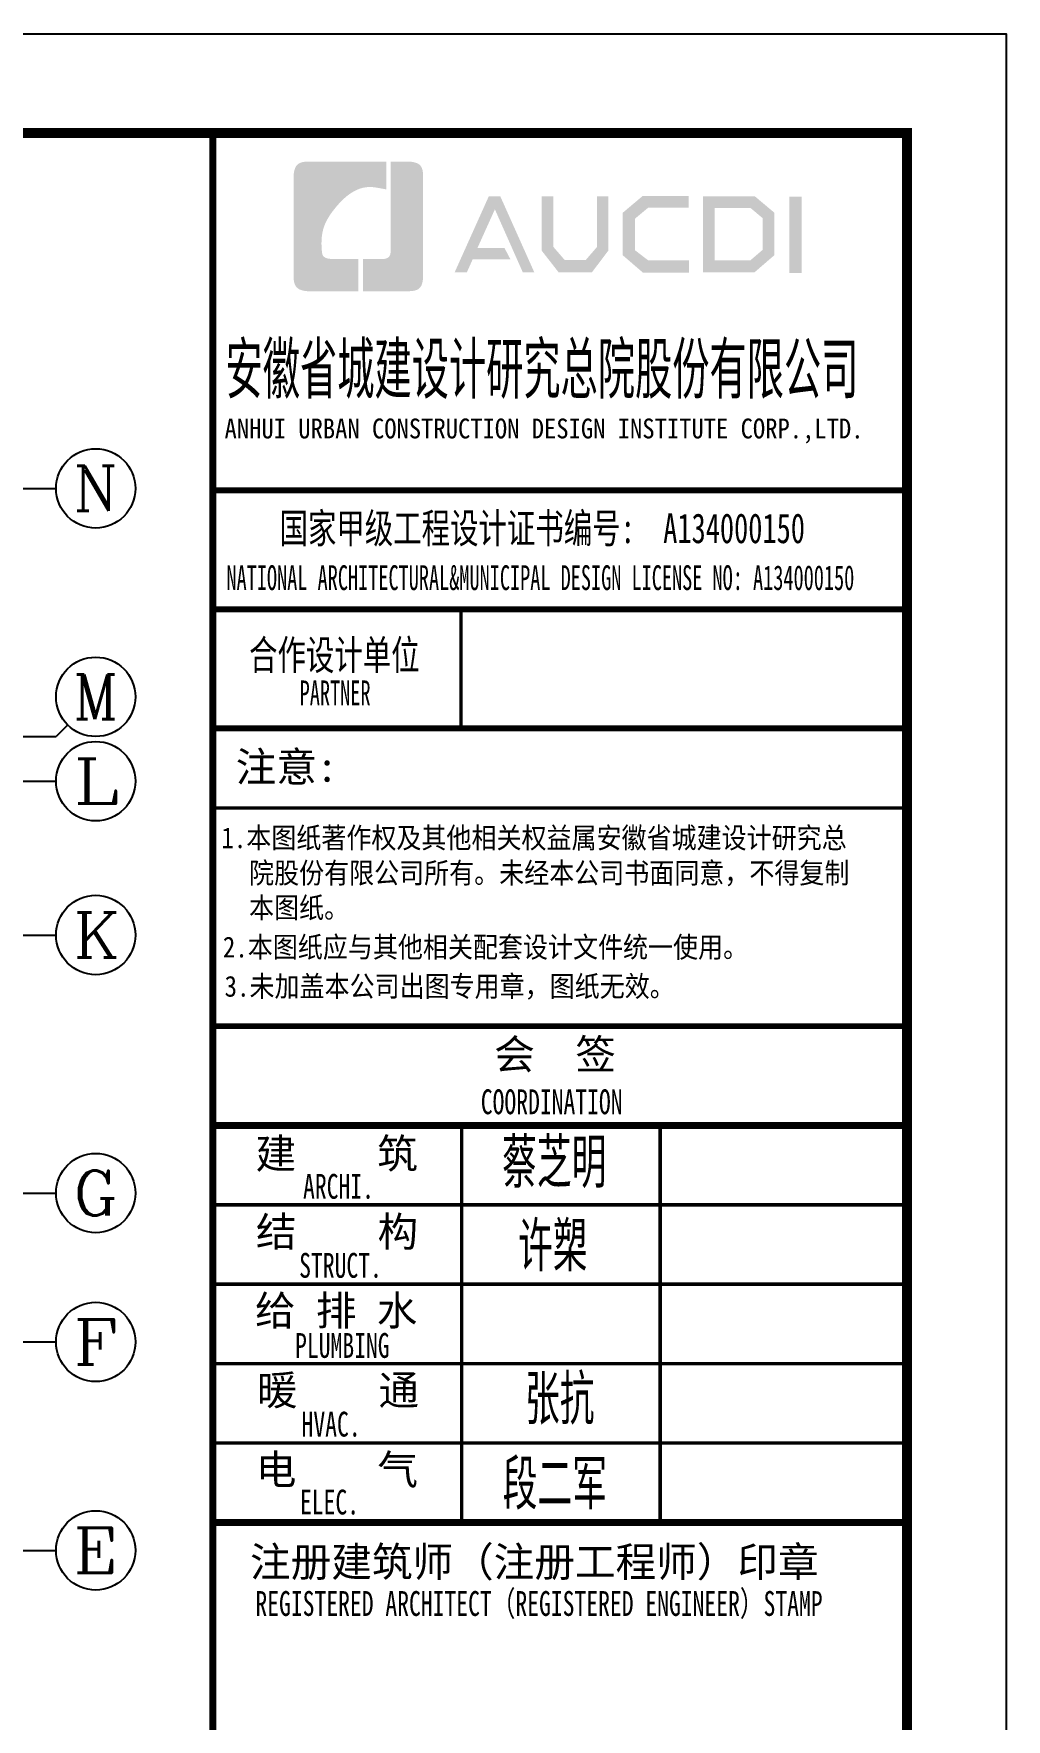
# Model space of a CAD drawing. Extents: x 27938 to 650306, y -92720 to 1524912.
# Drawn here: x 334514 to 344314, y 762082 to 779065 of the extents above; entities that cross this region are included whole.
import ezdxf
from ezdxf.enums import TextEntityAlignment as Align

# ---------------------------------------------------------------- set-up
doc = ezdxf.new("R2010")
doc.units = 0
doc.header["$LTSCALE"] = 1000
doc.header["$MEASUREMENT"] = 0
for name, color, linetype in [('AXIS', 3, 'Continuous'), ('AXIS_TEXT', 4, 'Continuous'), ('图框', 140, 'Continuous'), ('图签文字', 147, 'Continuous')]:
    doc.layers.add(name, color=color, linetype=linetype)
doc.layers.add('yichutu', color=7, linetype='Continuous', true_color=0xffffff, plot=False)
doc.styles.add('_TCH_AXIS', font='COMPLEX', dxfattribs={"bigfont": 'GBCBIG'})
doc.styles.add('COMPLEX', font='COMPLEX')
doc.styles.add('HT', font='simhei.ttf')
doc.styles.add('建筑图签-1', font='simhei.ttf', dxfattribs={"width": 0.7})
doc.styles.add('建筑图签-2', font='TXT.shx', dxfattribs={"width": 0.5, "bigfont": 'HZTXT.shx'})

# ---------------------------------------------------------------- blocks, each defined once
blk = doc.blocks.new('院标1')
h = blk.add_hatch(color=150)
h.dxf.hatch_style = 1
h.set_gradient(color1=(33, 113, 253), color2=(33, 113, 253), tint=1, name='INVCURVED')
edge = h.paths.add_edge_path()
edge.add_spline(control_points=[(116373, 648379), (116379, 648379), (116382, 648379), (116391, 648379), (116391, 648379), (116391, 648379), (116616, 648379), (116616, 648379), (116616, 648379), (116616, 648379), (116616, 648054), (116616, 648054), (116616, 648054), (116616, 648054), (116108, 648054), (116108, 648054), (116108, 648054), (116028, 648054), (115963, 648111), (115963, 648199), (115963, 648199), (115963, 648199), (115963, 649215), (115963, 649215), (115963, 649215), (115963, 649295), (116018, 649360), (116108, 649360), (116108, 649360), (116108, 649360), (116897, 649360), (116897, 649360), (116897, 649360), (116897, 649360), (116897, 649080), (116897, 649080), (116897, 649080), (116897, 649080), (116566, 649140), (116356, 648859), (116356, 648859), (116245, 648719), (116240, 648545), (116247, 648466), (116247, 648466), (116254, 648386), (116247, 648466), (116247, 648466), (116247, 648466), (116247, 648466), (116258, 648374), (116373, 648379)], knot_values=[0, 0, 0, 0, 0.071429, 0.071429, 0.071429, 0.107143, 0.142857, 0.142857, 0.142857, 0.178571, 0.214286, 0.214286, 0.214286, 0.25, 0.285714, 0.285714, 0.285714, 0.321429, 0.357143, 0.357143, 0.357143, 0.392857, 0.428571, 0.428571, 0.428571, 0.464286, 0.5, 0.5, 0.5, 0.535714, 0.571429, 0.571429, 0.571429, 0.607143, 0.642857, 0.642857, 0.642857, 0.678571, 0.714286, 0.714286, 0.714286, 0.75, 0.785714, 0.785714, 0.785714, 0.821429, 0.857143, 0.857143, 0.857143, 0.928571, 1, 1, 1, 1], degree=3, periodic=0)
h = blk.add_hatch(color=150)
h.dxf.hatch_style = 1
h.set_gradient(color1=(33, 113, 253), color2=(33, 113, 253), tint=1, name='INVCURVED')
edge = h.paths.add_edge_path()
edge.add_spline(control_points=[(117268, 649215), (117268, 649215), (117268, 648199), (117268, 648199), (117268, 648199), (117268, 648114), (117212, 648054), (117123, 648054), (117123, 648054), (117123, 648054), (116663, 648054), (116663, 648054), (116663, 648054), (116663, 648054), (116663, 648379), (116663, 648379), (116663, 648379), (116663, 648379), (116865, 648379), (116865, 648379), (116865, 648379), (116907, 648379), (116941, 648413), (116941, 648455), (116941, 648455), (116941, 648455), (116941, 649360), (116941, 649360), (116941, 649360), (116941, 649360), (117123, 649360), (117123, 649360), (117123, 649360), (117204, 649360), (117268, 649306), (117268, 649215)], knot_values=[0, 0, 0, 0, 0.1, 0.1, 0.1, 0.15, 0.2, 0.2, 0.2, 0.25, 0.3, 0.3, 0.3, 0.35, 0.4, 0.4, 0.4, 0.45, 0.5, 0.5, 0.5, 0.55, 0.6, 0.6, 0.6, 0.65, 0.7, 0.7, 0.7, 0.75, 0.8, 0.8, 0.8, 0.9, 1, 1, 1, 1], degree=3, periodic=0)
blk = doc.blocks.new('TK')
at = {"layer": '图框'}
h = blk.add_hatch(color=256, dxfattribs=at)
h.paths.add_polyline_path([(547288, 547072), (547414, 547072), (547414, 546302), (547288, 546302)])
h.paths.add_polyline_path([(546536, 546956), (546536, 546430), (546896, 546430), (547020, 546536), (547020, 546855), (546900, 546956)], flags=16)
h.paths.add_polyline_path([(546418, 547074), (546418, 546311), (546940, 546311), (547138, 546482), (547138, 546910), (546943, 547074)])
h.paths.add_polyline_path([(546275, 547077), (546275, 546962), (545868, 546962), (545735, 546851), (545735, 546531), (545868, 546429), (546277, 546429), (546277, 546307), (545813, 546307), (545611, 546481), (545611, 546910), (545809, 547077)])
h.paths.add_polyline_path([(544792, 547075), (544912, 547075), (544912, 546565), (545026, 546433), (545237, 546433), (545351, 546565), (545351, 547075), (545465, 547075), (545465, 546528), (545301, 546311), (544963, 546311), (544792, 546530)])
h.paths.add_polyline_path([(544260, 547074), (544377, 547074), (544719, 546310), (544603, 546310), (544322, 546944), (544147, 546556), (544418, 546556), (544479, 546440), (544098, 546440), (544039, 546308), (543916, 546308)])
for p, q in [((541480, 544114), (548480, 544114)), ((541480, 544114), (548480, 544114)), ((541480, 542914), (548480, 542914))]:
    blk.add_line(p, q, dxfattribs=at)
blk.add_lwpolyline([(465375, 548714), (549475, 548714), (549475, 489314), (465375, 489314)], close=True, dxfattribs=at)
blk.add_lwpolyline([(465375, 548714), (549475, 548714), (549475, 489314), (465375, 489314)], close=True, dxfattribs=at)
at = {"layer": '图框', "const_width": 100}
blk.add_lwpolyline([(548475, 490314), (548475, 547714), (467875, 547714), (467875, 490314)], close=True, dxfattribs=at)
at = {"layer": '图框'}
for points, const_width in [([(541480, 490314), (541480, 547714)], 70), ([(541480, 544114), (548480, 544114)], 60), ([(541480, 542914), (548480, 542914)], 60), ([(541480, 542914), (548480, 542914)], 60), ([(543980, 542914), (543980, 541714)], 35), ([(541480, 541714), (548480, 541714)], 60), ([(541480, 541714), (548480, 541714)], 60), ([(541480, 540913), (548480, 540913)], 35), ([(541488, 538714), (548488, 538714)], 60), ([(541488, 537714), (548488, 537714)], 70), ([(541488, 537714), (548488, 537714)], 70), ([(543988, 537714), (543988, 533714)], 35), ([(545988, 537714), (545988, 533714)], 35), ([(541488, 536914), (548488, 536914)], 35), ([(541488, 536114), (548488, 536114)], 35), ([(541488, 535314), (548488, 535314)], 35), ([(541488, 534514), (548488, 534514)], 35), ([(541488, 533714), (548488, 533714)], 70)]:
    blk.add_lwpolyline(points, dxfattribs=dict(at, const_width=const_width))
blk.add_blockref('院标1', (426331, -101935))
for s, height, style, width, p in [('ANHUI URBAN CONSTRUCTION DESIGN INSTITUTE CORP.,LTD.', 200, '建筑图签-1', 0.91, (541598, 544636)), ('NATIONAL ARCHITECTURAL&MUNICIPAL DESIGN LICENSE NO: A134000150', 250, '建筑图签-1', 0.6, (541617, 543108)), ('PARTNER', 250, '建筑图签-1', 0.6, (542355, 541947)), ('1.本图纸著作权及其他相关权益属安徽省城建设计研究总', 210, 'HT', 0.88, (541566, 540507)), ('院股份有限公司所有。未经本公司书面同意，不得复制', 210, 'HT', 0.88, (541845, 540153)), ('本图纸。', 210, 'HT', 0.88, (541845, 539803)), (' 2.本图纸应与其他相关配套设计文件统一使用。 ', 210, 'HT', 0.88, (541455, 539406)), ('3.未加盖本公司出图专用章，图纸无效。', 210, 'HT', 0.88, (541598, 539011)), ('COORDINATION', 250, '建筑图签-1', 0.7, (544180, 537827)), ('ARCHI.', 250, '建筑图签-1', 0.7, (542389, 536975)), ('STRUCT.', 250, '建筑图签-1', 0.7, (542350, 536179)), ('PLUMBING', 250, '建筑图签-1', 0.7, (542309, 535372)), ('HVAC.', 250, '建筑图签-1', 0.7, (542374, 534579)), ('ELEC.', 250, '建筑图签-1', 0.7, (542358, 533794)), ('REGISTERED ARCHITECT（REGISTERED ENGINEER）STAMP', 250, '建筑图签-1', 0.7, (541909, 532772))]:
    blk.add_text(s, height=height, dxfattribs=dict(at, style=style, width=width)).set_placement(p)
at = {"layer": '图签文字', "color": 7, "style": '建筑图签-1'}
for s, height, width, p in [('安徽省城建设计研究总院股份有限公司', 500, 0.55, (541608, 545091)), ('国家甲级工程设计证书编号:  A134000150', 300, 0.7, (542152, 543581)), ('合作设计单位', 300, 0.7, (541845, 542304))]:
    blk.add_text(s, height=height, dxfattribs=dict(at, width=width)).set_placement(p)
for s, p in [('注意:', (541711, 541177)), ('会  签', (544315, 538281)), ('建    筑', (541910, 537280)), ('结    构', (541914, 536493)), ('给 排 水', (541905, 535699)), ('暖    通', (541923, 534896)), ('电    气', (541913, 534096)), ('注册建筑师（注册工程师）印章', (541855, 533167))]:
    blk.add_text(s, height=300, dxfattribs=at).set_placement(p)
at = {"layer": '图签文字', "color": 1, "style": '建筑图签-2', "width": 0.7}
for s, p in [('蔡芝明', (544395, 537085)), ('许槊', (544555, 536242)), ('张抗', (544626, 534701)), ('段二军', (544401, 533845))]:
    blk.add_text(s, height=500, dxfattribs=at).set_placement(p)
blk = doc.blocks.new('yct-841-594-84100-59400-100-1000.0')
at = {"layer": 'yichutu', "color": 7, "true_color": 0xffffff}
blk.add_lwpolyline([(0, 0), (0, 59400), (84100, 59400), (84100, 0)], close=True, dxfattribs=at)
blk = doc.blocks.new('_AXISO')
blk.add_circle((0, 0), 0.5)
at = {"layer": 'AXIS_TEXT', "style": 'COMPLEX', "width": 1.041667}
blk.add_attdef('A', text='', height=0.56, dxfattribs=at).set_placement((-0.25, -0.28), (0.25, -0.28), align=Align.FIT)
blk = doc.blocks.new('A$C51F2739F')
at = {"layer": 'AXIS'}
for p, q in [((0, -681.5), (2400, -681.5)), ((0, -3181.5), (2400, -3181.5)), ((2517.2, -3064.3), (2400, -3181.5)), ((0, -3631.5), (2400, -3631.5)), ((0, -5181.5), (2400, -5181.5)), ((0, -7781.5), (2400, -7781.5)), ((0, -9281.5), (2400, -9281.5)), ((0, -11381.5), (2400, -11381.5))]:
    blk.add_line(p, q, dxfattribs=at)
ref = blk.add_blockref('_AXISO', (2800, -681.5), dxfattribs=dict(at, xscale=800, yscale=800, zscale=800))
ref.add_attrib('A', 'N', dxfattribs={"layer": 'AXIS_TEXT', "height": 452.5, "style": '_TCH_AXIS', "width": 1.105263}).set_placement((2573.7, -907.7), (3026.3, -907.7), align=Align.FIT)
ref = blk.add_blockref('_AXISO', (2800, -2781.5), dxfattribs=dict(at, xscale=800, yscale=800, zscale=800))
ref.add_attrib('A', 'M', dxfattribs={"layer": 'AXIS_TEXT', "height": 452.5, "style": '_TCH_AXIS'}).set_placement((2573.7, -3007.7), (3026.3, -3007.7), align=Align.FIT)
ref = blk.add_blockref('_AXISO', (2800, -3631.5), dxfattribs=dict(at, xscale=800, yscale=800, zscale=800))
ref.add_attrib('A', 'L', dxfattribs={"layer": 'AXIS_TEXT', "height": 452.5, "style": '_TCH_AXIS', "width": 1.4}).set_placement((2573.7, -3857.7), (3026.3, -3857.7), align=Align.FIT)
ref = blk.add_blockref('_AXISO', (2800, -5181.5), dxfattribs=dict(at, xscale=800, yscale=800, zscale=800))
ref.add_attrib('A', 'K', dxfattribs={"layer": 'AXIS_TEXT', "height": 452.5, "style": '_TCH_AXIS', "width": 1.105263}).set_placement((2573.7, -5407.7), (3026.3, -5407.7), align=Align.FIT)
ref = blk.add_blockref('_AXISO', (2800, -7781.5), dxfattribs=dict(at, xscale=800, yscale=800, zscale=800))
ref.add_attrib('A', 'G', dxfattribs={"layer": 'AXIS_TEXT', "height": 452.5, "style": '_TCH_AXIS', "width": 1.166667}).set_placement((2573.7, -8007.7), (3026.3, -8007.7), align=Align.FIT)
ref = blk.add_blockref('_AXISO', (2800, -9281.5), dxfattribs=dict(at, xscale=800, yscale=800, zscale=800))
ref.add_attrib('A', 'F', dxfattribs={"layer": 'AXIS_TEXT', "height": 452.5, "style": '_TCH_AXIS', "width": 1.3125}).set_placement((2573.7, -9507.7), (3026.3, -9507.7), align=Align.FIT)
ref = blk.add_blockref('_AXISO', (2800, -11381.5), dxfattribs=dict(at, xscale=800, yscale=800, zscale=800))
ref.add_attrib('A', 'E', dxfattribs={"layer": 'AXIS_TEXT', "height": 452.5, "style": '_TCH_AXIS', "width": 1.3125}).set_placement((2573.7, -11607.7), (3026.3, -11607.7), align=Align.FIT)

msp = doc.modelspace()

# ---------------------------------------------------------------- block references
msp.add_blockref('TK', (-205160.9, 230351.7))
at = {"color": 8}
msp.add_blockref('A$C51F2739F', (332339.2, 775165.4), dxfattribs=at)
at = {"layer": 'yichutu'}
msp.add_blockref('yct-841-594-84100-59400-100-1000.0', (260214.1, 719665.3), dxfattribs=at)

doc.saveas('drawing.dxf')
